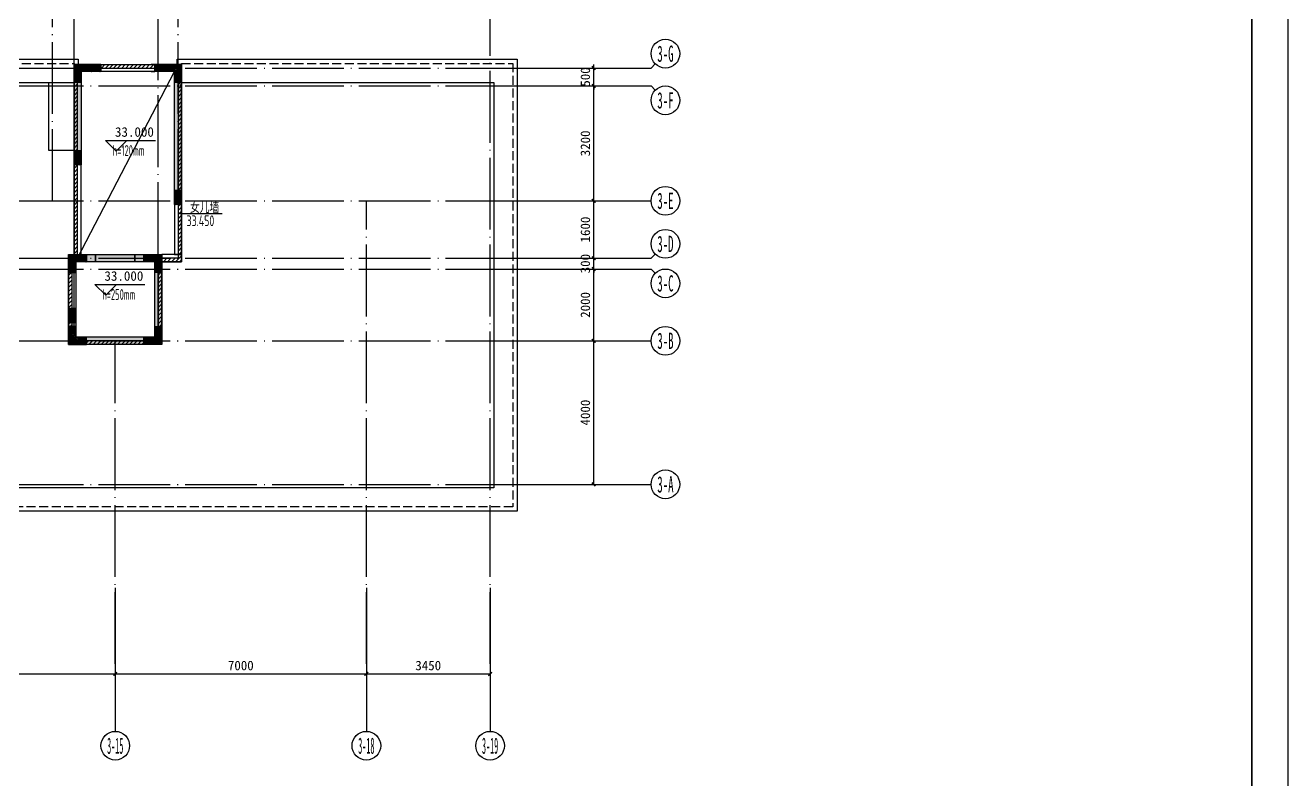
# Model space of a CAD drawing. Extents: x -3200779283 to -8106663, y 659664 to 1123462.
# Drawn here: x -8141859 to -8106663, y 1079271 to 1100292 of the extents above; entities that cross this region are included whole.
import ezdxf
from ezdxf.enums import TextEntityAlignment as Align

# ---------------------------------------------------------------- set-up
doc = ezdxf.new("R2010")
doc.units = 0
doc.header["$LTSCALE"] = 1000
doc.header["$MEASUREMENT"] = 0
for name, pattern in [('125-核心筒-出屋面$0$CONTINOUS', [0]), ('3#-轴线$0$DOTE', [2.42, 2, -0.2, 0.02, -0.2]), ('3#4#5#模板$0$DASH', [0.35, 0.25, -0.1]), ('DASH', [0.35, 0.25, -0.1])]:
    doc.linetypes.add(name, pattern=pattern)
doc.layers.get('Defpoints').update_dxf_attribs({"color": 30, "linetype": 'DASH'})
for name, color, linetype in [('125-核心筒-出屋面$0$S-SLAB', 6, 'Continuous'), ('125-核心筒-出屋面$0$S-WALL', 40, 'Continuous'), ('125-核心筒-出屋面$0$S-WALL-BEAM', 120, 'Continuous'), ('125-核心筒-出屋面$0$S-WALL-COLU', 252, '125-核心筒-出屋面$0$CONTINOUS'), ('125-核心筒-出屋面$0$S-WALL-COLU-HATC', 16, 'Continuous'), ('125-核心筒-出屋面$0$S-WALL-HATC', 253, 'Continuous'), ('3#-轴线$0$3#-轴号$0$A-ANNO-AXIS-CIRC', 3, 'Continuous'), ('3#-轴线$0$3#-轴号$0$A-ANNO-AXIS-TEXT', 7, 'Continuous'), ('3#-轴线$0$3#-轴号$0$A-ANNO-DIMS', 3, 'Continuous'), ('3#-轴线$0$A-ANNO-DOTE', 10, '3#-轴线$0$DOTE'), ('3#-轴线$0$AXIS_TEXT', 7, 'Continuous'), ('3#4#5#模板$0$BORDER', 7, 'Continuous'), ('3#4#5#模板$0$HATCH', 254, 'Continuous'), ('3#4#5#模板$0$S-ANNO-TEXT', 7, 'Continuous'), ('3#4#5#模板$0$S-SLAB-TEXT', 120, 'Continuous'), ('3#4#5#模板$0$S-WALL-BEAM', 120, 'Continuous')]:
    doc.layers.add(name, color=color, linetype=linetype)
doc.styles.add('3#-轴线$0$3#-轴号$0$_TCH_AXIS', font='')
doc.styles.add('3#-轴线$0$3#-轴号$0$_TCH_DIM_T3', font='')
doc.styles.add('3#-轴线$0$COMPLEX', font='COMPLEX')
doc.styles.add('3#4#5#模板$0$_TCH_DIM', font='')
doc.styles.add('3#4#5#模板$0$TSSD_Rein', font='tssdeng.shx', dxfattribs={"width": 0.7, "bigfont": 'hztxt.shx'})
doc.styles.get('3#-轴线$0$3#-轴号$0$_TCH_AXIS').set_extended_font_data('SimSun')
doc.styles.get('3#-轴线$0$3#-轴号$0$_TCH_DIM_T3').set_extended_font_data('SimSun')
doc.styles.get('3#4#5#模板$0$_TCH_DIM').set_extended_font_data('SimSun')
doc.dimstyles.new('3#-轴线$0$3#-轴号$0$_TCH_ARCH&&100', dxfattribs={"dimtxt": 264.345992, "dimasz": 100, "dimexe": 250, "dimexo": 300, "dimgap": 100, "dimtad": 1, "dimdec": 0, "dimzin": 0, "dimdsep": 46, "dimtxsty": '3#-轴线$0$3#-轴号$0$_TCH_DIM_T3', "dimblk": '3#-轴线$0$3#-轴号$0$_ArchTick', "dimcen": 0.09, "dimclrt": 7, "dimazin": 2, "dimtfac": 1, "dimtdec": 0, "dimtix": 1, "dimtmove": 2, "dimatfit": 3, "dimfxl": 100, "dimtolj": 1, "dimtzin": 0, "dimarcsym": 0})

# ---------------------------------------------------------------- blocks, each defined once
blk = doc.blocks.new('3#-轴线$0$_AXISO')
blk.add_circle((0, 0), 0.5)
at = {"layer": '3#-轴线$0$AXIS_TEXT', "style": '3#-轴线$0$COMPLEX', "width": 1.041667}
blk.add_attdef('A', text='', height=0.56, dxfattribs=at).set_placement((-0.25, -0.28), (0.25, -0.28), align=Align.FIT)
blk = doc.blocks.new('3#-轴线$0$3#-轴号$0$_ArchTick')
at = {"color": 0, "linetype": 'ByBlock', "const_width": 0.4}
blk.add_lwpolyline([(-0.5, -0.5), (0.5, 0.5)], dxfattribs=at)
blk = doc.blocks.new('*D380')
at = {"layer": '3#-轴线$0$3#-轴号$0$A-ANNO-DIMS', "color": 0, "lineweight": -2, "transparency": 16777216}
for p, q in [((24350, -15882), (24350, -16632)), ((31350, -15882), (31350, -16632)), ((24350, -16382), (31350, -16382))]:
    blk.add_line(p, q, dxfattribs=at)
at = {"layer": 'Defpoints', "color": 0, "transparency": 16777216}
for p in [(24350, -15582), (31350, -15582), (31350, -16382)]:
    blk.add_point(p, dxfattribs=at)
at = {"layer": '3#-轴线$0$3#-轴号$0$A-ANNO-DIMS', "color": 0, "lineweight": -2, "transparency": 16777216, "xscale": 100, "yscale": 100, "zscale": 100, "rotation": 180}
blk.add_blockref('3#-轴线$0$3#-轴号$0$_ArchTick', (24350, -16382), dxfattribs=at)
at = {"layer": '3#-轴线$0$3#-轴号$0$A-ANNO-DIMS', "color": 0, "lineweight": -2, "transparency": 16777216, "xscale": 100, "yscale": 100, "zscale": 100}
blk.add_blockref('3#-轴线$0$3#-轴号$0$_ArchTick', (31350, -16382), dxfattribs=at)
at = {"layer": '3#-轴线$0$3#-轴号$0$A-ANNO-DIMS', "color": 7, "transparency": 16777216, "insert": (27850, -16149), "char_height": 264.3, "attachment_point": 5, "style": '3#-轴线$0$3#-轴号$0$_TCH_DIM_T3'}
blk.add_mtext('\\A1;7000', dxfattribs=at)
blk = doc.blocks.new('*D381')
at = {"layer": '3#-轴线$0$3#-轴号$0$A-ANNO-DIMS', "color": 0, "lineweight": -2, "transparency": 16777216}
for p, q in [((31350, -15882), (31350, -16632)), ((38350, -15882), (38350, -16632)), ((31350, -16382), (38350, -16382))]:
    blk.add_line(p, q, dxfattribs=at)
at = {"layer": 'Defpoints', "color": 0, "transparency": 16777216}
for p in [(31350, -15582), (38350, -15582), (38350, -16382)]:
    blk.add_point(p, dxfattribs=at)
at = {"layer": '3#-轴线$0$3#-轴号$0$A-ANNO-DIMS', "color": 0, "lineweight": -2, "transparency": 16777216, "xscale": 100, "yscale": 100, "zscale": 100, "rotation": 180}
blk.add_blockref('3#-轴线$0$3#-轴号$0$_ArchTick', (31350, -16382), dxfattribs=at)
at = {"layer": '3#-轴线$0$3#-轴号$0$A-ANNO-DIMS', "color": 0, "lineweight": -2, "transparency": 16777216, "xscale": 100, "yscale": 100, "zscale": 100}
blk.add_blockref('3#-轴线$0$3#-轴号$0$_ArchTick', (38350, -16382), dxfattribs=at)
at = {"layer": '3#-轴线$0$3#-轴号$0$A-ANNO-DIMS', "color": 7, "transparency": 16777216, "insert": (34850, -16149), "char_height": 264.3, "attachment_point": 5, "style": '3#-轴线$0$3#-轴号$0$_TCH_DIM_T3'}
blk.add_mtext('\\A1;7000', dxfattribs=at)
blk = doc.blocks.new('*D382')
at = {"layer": '3#-轴线$0$3#-轴号$0$A-ANNO-DIMS', "color": 0, "lineweight": -2, "transparency": 16777216}
for p, q in [((38350, -15882), (38350, -16632)), ((41800, -15882), (41800, -16632)), ((38350, -16382), (41800, -16382))]:
    blk.add_line(p, q, dxfattribs=at)
at = {"layer": 'Defpoints', "color": 0, "transparency": 16777216}
for p in [(38350, -15582), (41800, -15582), (41800, -16382)]:
    blk.add_point(p, dxfattribs=at)
at = {"layer": '3#-轴线$0$3#-轴号$0$A-ANNO-DIMS', "color": 0, "lineweight": -2, "transparency": 16777216, "xscale": 100, "yscale": 100, "zscale": 100, "rotation": 180}
blk.add_blockref('3#-轴线$0$3#-轴号$0$_ArchTick', (38350, -16382), dxfattribs=at)
at = {"layer": '3#-轴线$0$3#-轴号$0$A-ANNO-DIMS', "color": 0, "lineweight": -2, "transparency": 16777216, "xscale": 100, "yscale": 100, "zscale": 100}
blk.add_blockref('3#-轴线$0$3#-轴号$0$_ArchTick', (41800, -16382), dxfattribs=at)
at = {"layer": '3#-轴线$0$3#-轴号$0$A-ANNO-DIMS', "color": 7, "transparency": 16777216, "insert": (40075, -16149), "char_height": 264.3, "attachment_point": 5, "style": '3#-轴线$0$3#-轴号$0$_TCH_DIM_T3'}
blk.add_mtext('\\A1;3450', dxfattribs=at)
blk = doc.blocks.new('*D389')
at = {"layer": '3#-轴线$0$3#-轴号$0$A-ANNO-DIMS', "color": 0, "lineweight": -2, "transparency": 16777216}
for p, q in [((44188, -7100), (44938, -7100)), ((44688, -11100), (44688, -7100)), ((44188, -11100), (44938, -11100))]:
    blk.add_line(p, q, dxfattribs=at)
at = {"layer": 'Defpoints', "color": 0, "transparency": 16777216}
for p in [(43888, -7100), (44688, -7100), (43888, -11100)]:
    blk.add_point(p, dxfattribs=at)
at = {"layer": '3#-轴线$0$3#-轴号$0$A-ANNO-DIMS', "color": 0, "lineweight": -2, "transparency": 16777216, "xscale": 100, "yscale": 100, "zscale": 100}
for p, rotation in [((44688, -7100), 90), ((44688, -11100), 270)]:
    blk.add_blockref('3#-轴线$0$3#-轴号$0$_ArchTick', p, dxfattribs=dict(at, rotation=rotation))
at = {"layer": '3#-轴线$0$3#-轴号$0$A-ANNO-DIMS', "color": 7, "transparency": 16777216, "insert": (44456, -9100), "char_height": 264.3, "attachment_point": 5, "rotation": 90, "style": '3#-轴线$0$3#-轴号$0$_TCH_DIM_T3'}
blk.add_mtext('\\A1;4000', dxfattribs=at)
blk = doc.blocks.new('*D390')
at = {"layer": '3#-轴线$0$3#-轴号$0$A-ANNO-DIMS', "color": 0, "lineweight": -2, "transparency": 16777216}
for p, q in [((44188, -5100), (44938, -5100)), ((44688, -7100), (44688, -5100)), ((44188, -7100), (44938, -7100))]:
    blk.add_line(p, q, dxfattribs=at)
at = {"layer": 'Defpoints', "color": 0, "transparency": 16777216}
for p in [(43888, -5100), (44688, -5100), (43888, -7100)]:
    blk.add_point(p, dxfattribs=at)
at = {"layer": '3#-轴线$0$3#-轴号$0$A-ANNO-DIMS', "color": 0, "lineweight": -2, "transparency": 16777216, "xscale": 100, "yscale": 100, "zscale": 100}
for p, rotation in [((44688, -5100), 90), ((44688, -7100), 270)]:
    blk.add_blockref('3#-轴线$0$3#-轴号$0$_ArchTick', p, dxfattribs=dict(at, rotation=rotation))
at = {"layer": '3#-轴线$0$3#-轴号$0$A-ANNO-DIMS', "color": 7, "transparency": 16777216, "insert": (44456, -6100), "char_height": 264.3, "attachment_point": 5, "rotation": 90, "style": '3#-轴线$0$3#-轴号$0$_TCH_DIM_T3'}
blk.add_mtext('\\A1;2000', dxfattribs=at)
blk = doc.blocks.new('*D391')
at = {"layer": '3#-轴线$0$3#-轴号$0$A-ANNO-DIMS', "color": 0, "lineweight": -2, "transparency": 16777216}
for p, q in [((44188, -4800), (44938, -4800)), ((44688, -4800), (44688, -4700)), ((44688, -5100), (44688, -4800)), ((44188, -5100), (44938, -5100)), ((44688, -5100), (44688, -5200))]:
    blk.add_line(p, q, dxfattribs=at)
at = {"layer": 'Defpoints', "color": 0, "transparency": 16777216}
for p in [(43888, -4800), (44688, -4800), (43888, -5100)]:
    blk.add_point(p, dxfattribs=at)
at = {"layer": '3#-轴线$0$3#-轴号$0$A-ANNO-DIMS', "color": 0, "lineweight": -2, "transparency": 16777216, "xscale": 100, "yscale": 100, "zscale": 100}
for p, rotation in [((44688, -4800), 270), ((44688, -5100), 90)]:
    blk.add_blockref('3#-轴线$0$3#-轴号$0$_ArchTick', p, dxfattribs=dict(at, rotation=rotation))
at = {"layer": '3#-轴线$0$3#-轴号$0$A-ANNO-DIMS', "color": 7, "transparency": 16777216, "insert": (44456, -4950), "char_height": 264.3, "attachment_point": 5, "rotation": 90, "style": '3#-轴线$0$3#-轴号$0$_TCH_DIM_T3'}
blk.add_mtext('\\A1;300', dxfattribs=at)
blk = doc.blocks.new('*D392')
at = {"layer": '3#-轴线$0$3#-轴号$0$A-ANNO-DIMS', "color": 0, "lineweight": -2, "transparency": 16777216}
for p, q in [((44188, -3200), (44938, -3200)), ((44688, -4800), (44688, -3200)), ((44188, -4800), (44938, -4800))]:
    blk.add_line(p, q, dxfattribs=at)
at = {"layer": 'Defpoints', "color": 0, "transparency": 16777216}
for p in [(43888, -3200), (44688, -3200), (43888, -4800)]:
    blk.add_point(p, dxfattribs=at)
at = {"layer": '3#-轴线$0$3#-轴号$0$A-ANNO-DIMS', "color": 0, "lineweight": -2, "transparency": 16777216, "xscale": 100, "yscale": 100, "zscale": 100}
for p, rotation in [((44688, -3200), 90), ((44688, -4800), 270)]:
    blk.add_blockref('3#-轴线$0$3#-轴号$0$_ArchTick', p, dxfattribs=dict(at, rotation=rotation))
at = {"layer": '3#-轴线$0$3#-轴号$0$A-ANNO-DIMS', "color": 7, "transparency": 16777216, "insert": (44456, -4000), "char_height": 264.3, "attachment_point": 5, "rotation": 90, "style": '3#-轴线$0$3#-轴号$0$_TCH_DIM_T3'}
blk.add_mtext('\\A1;1600', dxfattribs=at)
blk = doc.blocks.new('*D393')
at = {"layer": '3#-轴线$0$3#-轴号$0$A-ANNO-DIMS', "color": 0, "lineweight": -2, "transparency": 16777216}
for p, q in [((44188, 0), (44938, 0)), ((44688, -3200), (44688, 0)), ((44188, -3200), (44938, -3200))]:
    blk.add_line(p, q, dxfattribs=at)
at = {"layer": 'Defpoints', "color": 0, "transparency": 16777216}
for p in [(43888, 0), (44688, 0), (43888, -3200)]:
    blk.add_point(p, dxfattribs=at)
at = {"layer": '3#-轴线$0$3#-轴号$0$A-ANNO-DIMS', "color": 0, "lineweight": -2, "transparency": 16777216, "xscale": 100, "yscale": 100, "zscale": 100}
for p, rotation in [((44688, 0), 90), ((44688, -3200), 270)]:
    blk.add_blockref('3#-轴线$0$3#-轴号$0$_ArchTick', p, dxfattribs=dict(at, rotation=rotation))
at = {"layer": '3#-轴线$0$3#-轴号$0$A-ANNO-DIMS', "color": 7, "transparency": 16777216, "insert": (44456, -1600), "char_height": 264.3, "attachment_point": 5, "rotation": 90, "style": '3#-轴线$0$3#-轴号$0$_TCH_DIM_T3'}
blk.add_mtext('\\A1;3200', dxfattribs=at)
blk = doc.blocks.new('*D394')
at = {"layer": '3#-轴线$0$3#-轴号$0$A-ANNO-DIMS', "color": 0, "lineweight": -2, "transparency": 16777216}
for p, q in [((44188, 500), (44938, 500)), ((44688, 500), (44688, 600)), ((44688, 0), (44688, 500)), ((44188, 0), (44938, 0)), ((44688, 0), (44688, -100))]:
    blk.add_line(p, q, dxfattribs=at)
at = {"layer": 'Defpoints', "color": 0, "transparency": 16777216}
for p in [(43888, 500), (44688, 500), (43888, 0)]:
    blk.add_point(p, dxfattribs=at)
at = {"layer": '3#-轴线$0$3#-轴号$0$A-ANNO-DIMS', "color": 0, "lineweight": -2, "transparency": 16777216, "xscale": 100, "yscale": 100, "zscale": 100}
for p, rotation in [((44688, 500), 270), ((44688, 0), 90)]:
    blk.add_blockref('3#-轴线$0$3#-轴号$0$_ArchTick', p, dxfattribs=dict(at, rotation=rotation))
at = {"layer": '3#-轴线$0$3#-轴号$0$A-ANNO-DIMS', "color": 7, "transparency": 16777216, "insert": (44456, 250), "char_height": 264.3, "attachment_point": 5, "rotation": 90, "style": '3#-轴线$0$3#-轴号$0$_TCH_DIM_T3'}
blk.add_mtext('\\A1;500', dxfattribs=at)
blk = doc.blocks.new('125-核心筒-出屋面')
at = {"layer": '125-核心筒-出屋面$0$S-WALL-COLU-HATC'}
h = blk.add_hatch(dxfattribs=at)
h.set_pattern_fill('AR-CONC', color=256, scale=10, angle=-90)
h.set_pattern_definition([(320, (-243412.724, -10632.51), (-6.275213, -71.726018), [7.5, -82.5]), (265, (-243412.72, -10632.51), (75.219213, 13.875133), [6, -66]), (10.4514, (-243413.246, -10638.486), (68.943954, -57.850938), [6.37402, -70.114211]), (316.1842, (-243392.72, -10632.51), (-16.5519, -106.724105), [11.25, -123.75]), (6.6356, (-243394.1, -10641.4), (97.411787, -93.46627), [9.56103, -105.1713]), (261.1842, (-243392.72, -10632.51), (97.41186, -93.466195), [9, -99]), (291, (-243397.724, -10642.51), (-40.261889, -59.690705), [7.5, -82.5]), (236, (-243397.72, -10642.51), (72.515005, -24.331533), [6, -66]), (341.4514, (-243401.08, -10647.48), (32.25305, -84.022263), [6.37402, -70.114211]), (307.5, (-243412.724, -10632.509), (33.2893854, -1.2159855), [0, -65.2, 0, -67, 0, -66.25]), (277.5, (-243412.724, -10632.51), (39.441171, -26.306954), [0, -38.2, 0, -63.7, 0, -25.25]), (237.5, (-243412.724, -10610.209), (-2.2554872, -53.3822436), [0, -25, 0, -78, 0, -103.5]), (227.5, (-243412.724, -10600.21), (10.010498, -58.318617), [0, -32.5, 0, -51.8, 0, -73.5])])
h.paths.add_polyline_path([(-1650, 7500), (-1100, 7500), (-1100, 7700), (-1850, 7700), (-1850, 7200), (-1650, 7200)])
h = blk.add_hatch(dxfattribs=at)
h.set_pattern_fill('ANSI31', color=256, scale=250, angle=-90, style=0)
h.set_pattern_definition([(315, (-243412.724, -10632.51), (22.097087, 22.097087), [])])
h.paths.add_polyline_path([(-1650, 7500), (-1100, 7500), (-1100, 7700), (-1850, 7700), (-1850, 7200), (-1650, 7200)])
h = blk.add_hatch(dxfattribs=at)
h.set_pattern_fill('AR-CONC', color=256, scale=10, angle=-180)
h.set_pattern_definition([(230, (-17182.51, 249262.724), (-71.726018, 6.275213), [7.5, -82.5]), (175, (-17182.51, 249262.72), (13.875133, -75.219213), [6, -66]), (280.4514, (-17188.486, 249263.246), (-57.850938, -68.943954), [6.37402, -70.114211]), (226.1842, (-17182.51, 249242.72), (-106.724105, 16.5519), [11.25, -123.75]), (276.6356, (-17191.4, 249244.1), (-93.46627, -97.411787), [9.56103, -105.1713]), (171.1842, (-17182.51, 249242.72), (-93.466195, -97.41186), [9, -99]), (201, (-17192.51, 249247.724), (-59.690705, 40.261889), [7.5, -82.5]), (146, (-17192.51, 249247.72), (-24.331533, -72.515005), [6, -66]), (251.4514, (-17197.48, 249251.08), (-84.022263, -32.25305), [6.37402, -70.114211]), (217.5, (-17182.509, 249262.724), (-1.2159855, -33.2893854), [0, -65.2, 0, -67, 0, -66.25]), (187.5, (-17182.51, 249262.724), (-26.306954, -39.441171), [0, -38.2, 0, -63.7, 0, -25.25]), (147.5, (-17160.209, 249262.724), (-53.3822436, 2.2554872), [0, -25, 0, -78, 0, -103.5]), (137.5, (-17150.21, 249262.724), (-58.318617, -10.010498), [0, -32.5, 0, -51.8, 0, -73.5])])
h.paths.add_polyline_path([(950, 7500), (950, 7200), (1150, 7200), (1150, 7700), (400, 7700), (400, 7500)])
h = blk.add_hatch(dxfattribs=at)
h.set_pattern_fill('ANSI31', color=256, scale=250, angle=-180, style=0)
h.set_pattern_definition([(225, (-17182.51, 249262.724), (22.097087, -22.097087), [])])
h.paths.add_polyline_path([(950, 7500), (950, 7200), (1150, 7200), (1150, 7700), (400, 7700), (400, 7500)])
h = blk.add_hatch(dxfattribs=at)
h.set_pattern_fill('AR-CONC', color=256, scale=10, angle=-90)
h.set_pattern_definition([(320, (-240612.724, -13032.51), (-6.275213, -71.726018), [7.5, -82.5]), (265, (-240612.72, -13032.51), (75.219213, 13.875133), [6, -66]), (10.4514, (-240613.246, -13038.486), (68.943954, -57.850938), [6.37402, -70.114211]), (316.1842, (-240592.72, -13032.51), (-16.5519, -106.724105), [11.25, -123.75]), (6.6356, (-240594.1, -13041.4), (97.411787, -93.46627), [9.56103, -105.1713]), (261.1842, (-240592.72, -13032.51), (97.41186, -93.466195), [9, -99]), (291, (-240597.724, -13042.51), (-40.261889, -59.690705), [7.5, -82.5]), (236, (-240597.72, -13042.51), (72.515005, -24.331533), [6, -66]), (341.4514, (-240601.08, -13047.48), (32.25305, -84.022263), [6.37402, -70.114211]), (307.5, (-240612.724, -13032.51), (33.2893854, -1.2159855), [0, -65.2, 0, -67, 0, -66.25]), (277.5, (-240612.724, -13032.51), (39.441171, -26.306954), [0, -38.2, 0, -63.7, 0, -25.25]), (237.5, (-240612.724, -13010.21), (-2.2554872, -53.3822436), [0, -25, 0, -78, 0, -103.5]), (227.5, (-240612.724, -13000.21), (10.010498, -58.318617), [0, -32.5, 0, -51.8, 0, -73.5])])
h.paths.add_polyline_path([(1150, 5100), (1150, 5100), (1150, 5300), (950, 5300), (950, 4900), (1150, 4900)])
h = blk.add_hatch(dxfattribs=at)
h.set_pattern_fill('ANSI31', color=256, scale=250, angle=-90, style=0)
h.set_pattern_definition([(315, (-240612.724, -13032.51), (22.097087, 22.097087), [])])
h.paths.add_polyline_path([(1150, 5100), (1150, 5100), (1150, 5300), (950, 5300), (950, 4900), (1150, 4900)])
h = blk.add_hatch(dxfattribs=at)
h.set_pattern_fill('AR-CONC', color=256, scale=10, angle=-90)
h.set_pattern_definition([(320, (-243412.724, -14132.51), (-6.275213, -71.726018), [7.5, -82.5]), (265, (-243412.72, -14132.51), (75.219213, 13.875133), [6, -66]), (10.4514, (-243413.246, -14138.486), (68.943954, -57.850938), [6.37402, -70.114211]), (316.1842, (-243392.72, -14132.51), (-16.5519, -106.724105), [11.25, -123.75]), (6.6356, (-243394.1, -14141.4), (97.411787, -93.46627), [9.56103, -105.1713]), (261.1842, (-243392.72, -14132.51), (97.41186, -93.466195), [9, -99]), (291, (-243397.724, -14142.51), (-40.261889, -59.690705), [7.5, -82.5]), (236, (-243397.72, -14142.51), (72.515005, -24.331533), [6, -66]), (341.4514, (-243401.08, -14147.48), (32.25305, -84.022263), [6.37402, -70.114211]), (307.5, (-243412.724, -14132.51), (33.2893854, -1.2159855), [0, -65.2, 0, -67, 0, -66.25]), (277.5, (-243412.724, -14132.51), (39.441171, -26.306954), [0, -38.2, 0, -63.7, 0, -25.25]), (237.5, (-243412.724, -14110.21), (-2.2554872, -53.3822436), [0, -25, 0, -78, 0, -103.5]), (227.5, (-243412.724, -14100.21), (10.010498, -58.318617), [0, -32.5, 0, -51.8, 0, -73.5])])
h.paths.add_polyline_path([(-1650, 4000), (-1650, 4000), (-1650, 4200), (-1850, 4200), (-1850, 3800), (-1650, 3800)])
h = blk.add_hatch(dxfattribs=at)
h.set_pattern_fill('ANSI31', color=256, scale=250, angle=-90, style=0)
h.set_pattern_definition([(315, (-243412.724, -14132.51), (22.097087, 22.097087), [])])
h.paths.add_polyline_path([(-1650, 4000), (-1650, 4000), (-1650, 4200), (-1850, 4200), (-1850, 3800), (-1650, 3800)])
h = blk.add_hatch(dxfattribs=at)
h.set_pattern_fill('AR-CONC', color=256, scale=10, angle=-90)
h.set_pattern_definition([(320, (-242862.724, -15932.51), (-6.275213, -71.726018), [7.5, -82.5]), (265, (-242862.72, -15932.51), (75.219213, 13.875133), [6, -66]), (10.4514, (-242863.246, -15938.486), (68.943954, -57.850938), [6.37402, -70.114211]), (316.1842, (-242842.72, -15932.51), (-16.5519, -106.724105), [11.25, -123.75]), (6.6356, (-242844.1, -15941.4), (97.411787, -93.46627), [9.56103, -105.1713]), (261.1842, (-242842.72, -15932.51), (97.41186, -93.466195), [9, -99]), (291, (-242847.724, -15942.51), (-40.261889, -59.690705), [7.5, -82.5]), (236, (-242847.72, -15942.51), (72.515005, -24.331533), [6, -66]), (341.4514, (-242851.08, -15947.48), (32.25305, -84.022263), [6.37402, -70.114211]), (307.5, (-242862.724, -15932.509), (33.2893854, -1.2159855), [0, -65.2, 0, -67, 0, -66.25]), (277.5, (-242862.724, -15932.51), (39.441171, -26.306954), [0, -38.2, 0, -63.7, 0, -25.25]), (237.5, (-242862.724, -15910.209), (-2.2554872, -53.3822436), [0, -25, 0, -78, 0, -103.5]), (227.5, (-242862.724, -15900.21), (10.010498, -58.318617), [0, -32.5, 0, -51.8, 0, -73.5])])
h.paths.add_polyline_path([(-1100, 2200), (-800, 2200), (-800, 2400), (-1300, 2400), (-1300, 1900), (-1100, 1900)])
h = blk.add_hatch(dxfattribs=at)
h.set_pattern_fill('ANSI31', color=256, scale=250, angle=-90, style=0)
h.set_pattern_definition([(315, (-242862.724, -15932.51), (22.097087, 22.097087), [])])
h.paths.add_polyline_path([(-1100, 2200), (-800, 2200), (-800, 2400), (-1300, 2400), (-1300, 1900), (-1100, 1900)])
h = blk.add_hatch(dxfattribs=at)
h.set_pattern_fill('AR-CONC', color=256, scale=10, angle=-180)
h.set_pattern_definition([(230, (-17032.51, 243962.724), (-71.726018, 6.275213), [7.5, -82.5]), (175, (-17032.51, 243962.72), (13.875133, -75.219213), [6, -66]), (280.4514, (-17038.486, 243963.246), (-57.850938, -68.943954), [6.37402, -70.114211]), (226.1842, (-17032.51, 243942.72), (-106.724105, 16.5519), [11.25, -123.75]), (276.6356, (-17041.4, 243944.1), (-93.46627, -97.411787), [9.56103, -105.1713]), (171.1842, (-17032.51, 243942.72), (-93.466195, -97.41186), [9, -99]), (201, (-17042.51, 243947.724), (-59.690705, 40.261889), [7.5, -82.5]), (146, (-17042.51, 243947.72), (-24.331533, -72.515005), [6, -66]), (251.4514, (-17047.48, 243951.08), (-84.022263, -32.25305), [6.37402, -70.114211]), (217.5, (-17032.509, 243962.724), (-1.2159855, -33.2893854), [0, -65.2, 0, -67, 0, -66.25]), (187.5, (-17032.51, 243962.724), (-26.306954, -39.441171), [0, -38.2, 0, -63.7, 0, -25.25]), (147.5, (-17010.209, 243962.724), (-53.3822436, 2.2554872), [0, -25, 0, -78, 0, -103.5]), (137.5, (-17000.21, 243962.724), (-58.318617, -10.010498), [0, -32.5, 0, -51.8, 0, -73.5])])
h.paths.add_polyline_path([(1100, 2200), (1100, 1900), (1300, 1900), (1300, 2400), (800, 2400), (800, 2200)])
h = blk.add_hatch(dxfattribs=at)
h.set_pattern_fill('ANSI31', color=256, scale=250, angle=-180, style=0)
h.set_pattern_definition([(225, (-17032.51, 243962.724), (22.097087, -22.097087), [])])
h.paths.add_polyline_path([(1100, 2200), (1100, 1900), (1300, 1900), (1300, 2400), (800, 2400), (800, 2200)])
h = blk.add_hatch(dxfattribs=at)
h.set_pattern_fill('AR-CONC', color=256, scale=10, angle=-90)
h.set_pattern_definition([(320, (-240462.723, -17432.525), (-6.275213, -71.726018), [7.5, -82.5]), (265, (-240462.72, -17432.525), (75.219213, 13.875133), [6, -66]), (10.4514, (-240463.246, -17438.5), (68.943954, -57.850938), [6.37402, -70.114211]), (316.1842, (-240442.72, -17432.525), (-16.5519, -106.724105), [11.25, -123.75]), (6.6356, (-240444.1, -17441.42), (97.411787, -93.46627), [9.56103, -105.1713]), (261.1842, (-240442.72, -17432.52), (97.41186, -93.466195), [9, -99]), (291, (-240447.723, -17442.525), (-40.261889, -59.690705), [7.5, -82.5]), (236, (-240447.72, -17442.525), (72.515005, -24.331533), [6, -66]), (341.4514, (-240451.08, -17447.5), (32.25305, -84.022263), [6.37402, -70.114211]), (307.5, (-240462.723, -17432.525), (33.2893854, -1.2159855), [0, -65.2, 0, -67, 0, -66.25]), (277.5, (-240462.723, -17432.525), (39.441171, -26.306954), [0, -38.2, 0, -63.7, 0, -25.25]), (237.5, (-240462.723, -17410.225), (-2.2554872, -53.3822436), [0, -25, 0, -78, 0, -103.5]), (227.5, (-240462.723, -17400.225), (10.010498, -58.318617), [0, -32.5, 0, -51.8, 0, -73.5])])
h.paths.add_polyline_path([(1300, 700), (1300, 700), (1300, 900), (1100, 900), (1100, 500), (1300, 500)])
h = blk.add_hatch(dxfattribs=at)
h.set_pattern_fill('ANSI31', color=256, scale=250, angle=-90, style=0)
h.set_pattern_definition([(315, (-240462.723, -17432.525), (22.097087, 22.097087), [])])
h.paths.add_polyline_path([(1300, 700), (1300, 700), (1300, 900), (1100, 900), (1100, 500), (1300, 500)])
h = blk.add_hatch(dxfattribs=at)
h.set_pattern_fill('AR-CONC', color=256, scale=10)
h.set_pattern_definition([(50, (17032.51, -241662.724), (71.726018, -6.275213), [7.5, -82.5]), (355, (17032.51, -241662.72), (-13.875133, 75.219213), [6, -66]), (100.4514, (17038.486, -241663.246), (57.850938, 68.943954), [6.37402, -70.114211]), (46.1842, (17032.51, -241642.72), (106.724105, -16.5519), [11.25, -123.75]), (96.6356, (17041.4, -241644.1), (93.46627, 97.411787), [9.56103, -105.1713]), (351.1842, (17032.51, -241642.72), (93.466195, 97.41186), [9, -99]), (21, (17042.51, -241647.724), (59.690705, -40.261889), [7.5, -82.5]), (326, (17042.51, -241647.72), (24.331533, 72.515005), [6, -66]), (71.4514, (17047.48, -241651.08), (84.022263, 32.25305), [6.37402, -70.114211]), (37.5, (17032.509, -241662.724), (1.2159855, 33.2893854), [0, -65.2, 0, -67, 0, -66.25]), (7.5, (17032.51, -241662.724), (26.306954, 39.441171), [0, -38.2, 0, -63.7, 0, -25.25]), (327.5, (17010.209, -241662.724), (53.3822436, -2.2554872), [0, -25, 0, -78, 0, -103.5]), (317.5, (17000.21, -241662.724), (58.318617, 10.010498), [0, -32.5, 0, -51.8, 0, -73.5])])
h.paths.add_polyline_path([(-1100, 100), (-1100, 400), (-1300, 400), (-1300, -100), (-800, -100), (-800, 100)])
h = blk.add_hatch(dxfattribs=at)
h.set_pattern_fill('ANSI31', color=256, scale=250, style=0)
h.set_pattern_definition([(45, (17032.51, -241662.724), (-22.097087, 22.097087), [])])
h.paths.add_polyline_path([(-1100, 100), (-1100, 400), (-1300, 400), (-1300, -100), (-800, -100), (-800, 100)])
h = blk.add_hatch(dxfattribs=at)
h.set_pattern_fill('AR-CONC', color=256, scale=10)
h.set_pattern_definition([(50, (16956.535, -241662.724), (71.726018, -6.275213), [7.5, -82.5]), (355, (16956.535, -241662.72), (-13.875133, 75.219213), [6, -66]), (100.4514, (16962.51, -241663.246), (57.850938, 68.943954), [6.37402, -70.114211]), (46.1842, (16956.535, -241642.72), (106.724105, -16.5519), [11.25, -123.75]), (96.6356, (16965.43, -241644.1), (93.46627, 97.411787), [9.56103, -105.1713]), (351.1842, (16956.53, -241642.72), (93.466195, 97.41186), [9, -99]), (21, (16966.535, -241647.724), (59.690705, -40.261889), [7.5, -82.5]), (326, (16966.535, -241647.72), (24.331533, 72.515005), [6, -66]), (71.4514, (16971.51, -241651.08), (84.022263, 32.25305), [6.37402, -70.114211]), (37.5, (16956.535, -241662.724), (1.2159855, 33.2893854), [0, -65.2, 0, -67, 0, -66.25]), (7.5, (16956.535, -241662.724), (26.306954, 39.441171), [0, -38.2, 0, -63.7, 0, -25.25]), (327.5, (16934.235, -241662.724), (53.3822436, -2.2554872), [0, -25, 0, -78, 0, -103.5]), (317.5, (16924.235, -241662.724), (58.318617, 10.010498), [0, -32.5, 0, -51.8, 0, -73.5])])
h.paths.add_polyline_path([(1100, 100), (1100, 400), (1300, 400), (1300, -100), (800, -100), (800, 100)])
h = blk.add_hatch(dxfattribs=at)
h.set_pattern_fill('ANSI31', color=256, scale=250, style=0)
h.set_pattern_definition([(45, (16956.535, -241662.724), (-22.097087, 22.097087), [])])
h.paths.add_polyline_path([(1100, 100), (1100, 400), (1300, 400), (1300, -100), (800, -100), (800, 100)])
at = {"layer": '125-核心筒-出屋面$0$S-WALL-HATC'}
for points in [[(-1850, 7700), (-1650, 7500), (-1100, 7500), (-1100, 7700)], [(-1783, 7100), (-1650, 7100), (-1650, 7500), (-1850, 7700), (-1850, 7200)], [(400, 7700), (400, 7500), (950, 7500), (1150, 7700)], [(950, 7512), (950, 4900), (1150, 4900), (1150, 7000), (1150, 7700)], [(-1850, 7200), (-1850, 7000), (-1783, 7100)], [(-1850, 6634), (-1650, 6634), (-1650, 7100), (-1783, 7100), (-1850, 7000)], [(-1850, 3800), (-1650, 3800), (-1650, 6634), (-1850, 6634)], [(-1300, -100), (-1100, 100), (-1100, 2200), (-1300, 2400)], [(1300, 900), (1100, 900), (1100, 100), (0, 100), (-1100, 100), (-1100, 2200), (-550, 2200), (-550, 2400), (-1300, 2400), (-1300, -100), (-100, -100), (1300, -100)], [(550, 2400), (-550, 2400), (-550, 2200), (550, 2200)], [(1100, 2200), (1100, 1900), (1300, 1900), (1300, 2400), (550, 2400), (550, 2200)]]:
    blk.add_hatch(color=256, dxfattribs=at).paths.add_polyline_path(points)
at = {"layer": '125-核心筒-出屋面$0$S-SLAB'}
blk.add_lwpolyline([(1850, 7200), (1150, 7200), (1150, 5300), (1850, 5300)], close=True, dxfattribs=at)
at = {"layer": '125-核心筒-出屋面$0$S-WALL'}
for p, q in [((-1850, 7700), (-999, 7700)), ((-1850, 6634), (-1850, 7700)), ((-1650, 7500), (-999, 7500)), ((-1650, 7100), (-1650, 7500)), ((-1100, 7500), (-1100, 7700)), ((-999, 7700), (-1100, 7700)), ((-999, 7500), (-1100, 7500)), ((400, 7700), (1150, 7700)), ((400, 7500), (400, 7700)), ((400, 7500), (950, 7500)), ((950, 7500), (950, 7100)), ((1150, 7700), (1150, 4900)), ((-1650, 6634), (-1650, 7100)), ((950, 7100), (950, 4900)), ((-1850, 3800), (-1850, 6634)), ((-1650, 3800), (-1650, 6634)), ((1150, 5500), (1150, 5600)), ((1150, 5350), (1150, 5500)), ((950, 4900), (1150, 4900)), ((-1850, 3800), (-1650, 3800)), ((-1300, -100), (-1300, 2400)), ((-550, 2400), (-1300, 2400)), ((-1100, 100), (-1100, 2200)), ((-1100, 2200), (-550, 2200)), ((-550, 2200), (-550, 2400)), ((1300, 2400), (550, 2400)), ((550, 2400), (550, 2200)), ((550, 2200), (1100, 2200)), ((1100, 2200), (1100, 100)), ((1300, 2400), (1300, -100)), ((-1100, 100), (0, 100)), ((0, 100), (1100, 100)), ((-1300, -100), (-100, -100)), ((-100, -100), (1300, -100))]:
    blk.add_line(p, q, dxfattribs=at)
blk.add_lwpolyline([(-550, 2200), (550, 2200), (550, 2400), (-550, 2400)], close=True, dxfattribs=at)
at = {"layer": '125-核心筒-出屋面$0$S-WALL-BEAM'}
for points in [[(400, 7500), (400, 7700), (-1100, 7700), (-1100, 7500)], [(950, 4900), (1150, 4900), (1150, 2400), (950, 2400)], [(-1850, 3800), (-1650, 3800), (-1650, 2400), (-1850, 2400)], [(-1850, 2200), (-1850, 2400), (-1300, 2400), (-1300, 2200)], [(1100, 1900), (1100, 900), (1300, 900), (1300, 1900)]]:
    blk.add_lwpolyline(points, close=True, dxfattribs=at)
at = {"layer": '125-核心筒-出屋面$0$S-WALL-COLU', "linetype": 'ByBlock'}
for points in [[(-1650, 7500), (-1100, 7500), (-1100, 7700), (-1850, 7700), (-1850, 7200), (-1650, 7200), (-1650, 7500)], [(950, 7500), (950, 7200), (1150, 7200), (1150, 7700), (400, 7700), (400, 7500), (950, 7500)], [(1150, 5100), (1150, 5100), (1150, 5300), (950, 5300), (950, 4900), (1150, 4900), (1150, 5100)], [(-1650, 4000), (-1650, 4000), (-1650, 4200), (-1850, 4200), (-1850, 3800), (-1650, 3800), (-1650, 4000)], [(-1100, 2200), (-800, 2200), (-800, 2400), (-1300, 2400), (-1300, 1900), (-1100, 1900), (-1100, 2200)], [(1100, 2200), (1100, 1900), (1300, 1900), (1300, 2400), (800, 2400), (800, 2200), (1100, 2200)], [(1300, 700), (1300, 700), (1300, 900), (1100, 900), (1100, 500), (1300, 500), (1300, 700)], [(-1100, 100), (-1100, 400), (-1300, 400), (-1300, -100), (-800, -100), (-800, 100), (-1100, 100)], [(1100, 100), (1100, 400), (1300, 400), (1300, -100), (800, -100), (800, 100), (1100, 100)]]:
    blk.add_lwpolyline(points, dxfattribs=at)
blk = doc.blocks.new('3#4#5#模板$0$A$C5d782b61')
at = {"layer": '3#4#5#模板$0$HATCH'}
h = blk.add_hatch(dxfattribs=at)
h.set_pattern_fill('METAL', color=256, scale=20, style=0)
h.set_pattern_definition([(45, (-100911.57, -411975), (-56.568542, 56.568542), [])])
h.paths.add_polyline_path([(0, -5300), (-150, -5300), (-150, -7800), (2450, -7800), (2450, -5500), (3000, -5500), (3000, 0), (0, 0)])
h.paths.add_polyline_path([(100, -100), (2900, -100), (2900, -5400), (2350, -5400), (2350, -7700), (-50, -7700), (-50, -5400), (100, -5400)], flags=16)
at = {"layer": '3#4#5#模板$0$S-SLAB-TEXT'}
blk.add_lwpolyline([(-150, -7800), (-150, -5300), (0, -5300), (0, 0), (3000, 0), (3000, -5500), (2450, -5500), (2450, -7800)], close=True, dxfattribs=at)
blk.add_lwpolyline([(-50, -7700), (-50, -5400), (100, -5400), (100, -100), (2900, -100), (2900, -5400), (2350, -5400), (2350, -7700), (-50, -7700)], dxfattribs=at)
blk = doc.blocks.new('3#4#5#模板$0$A$Cd802f902')
for points in [[(21330, 7800), (21330, 7950), (30800, 7950), (30800, -4650), (-12500, -4650), (-12500, 7950), (-3030, 7950)], [(-270, 7950), (18570, 7950), (18570, 7800)], [(21450, 7300), (30150, 7300), (30150, -4000), (-11850, -4000), (-11850, 7300), (-3150, 7300)], [(-150, 7300), (18450, 7300)]]:
    blk.add_lwpolyline(points)
at = {"linetype": '3#4#5#模板$0$DASH'}
for points in [[(21450, 7800), (21450, 7830), (30680, 7830), (30680, -4530), (-12380, -4530), (-12380, 7830), (-3150, 7830), (-3150, 7800)], [(-150, 7800), (-150, 7830), (18450, 7830), (18450, 7800)]]:
    blk.add_lwpolyline(points, dxfattribs=at)
blk.add_lwpolyline([(21450, 7800), (21450, 2300), (20900, 2300), (20900, 0), (18300, 0), (18300, 2500), (18450, 2500), (18450, 7800)], close=True)
blk = doc.blocks.new('3#-轴线$0$3#-轴号')
at = {"layer": '3#-轴线$0$3#-轴号$0$A-ANNO-AXIS-CIRC'}
for p, q in [((42288, 500), (46288, 500)), ((46405.1, 617.2), (46288, 500)), ((42288, 0), (46288, 0)), ((46405.1, -117.2), (46288, 0)), ((42288, -3200), (46288, -3200)), ((42288, -4800), (46288, -4800)), ((46405.1, -4682.8), (46288, -4800)), ((42288, -5100), (46288, -5100)), ((46405.1, -5217.2), (46288, -5100)), ((42288, -7100), (46288, -7100)), ((42288, -11100), (46288, -11100)), ((31350, -13981.5), (31350, -17981.5)), ((38350, -13981.5), (38350, -17981.5)), ((41800, -13981.5), (41800, -17981.5))]:
    blk.add_line(p, q, dxfattribs=at)
ref = blk.add_blockref('3#-轴线$0$_AXISO', (46688, 900), dxfattribs=dict(at, xscale=800, yscale=800, zscale=800))
ref.add_attrib('A', '3-G', dxfattribs={"layer": '3#-轴线$0$3#-轴号$0$A-ANNO-AXIS-TEXT', "height": 452.55, "style": '3#-轴线$0$3#-轴号$0$_TCH_AXIS', "width": 0.466146}).set_placement((46461.7, 673.7), (46914.3, 673.7), align=Align.FIT)
ref = blk.add_blockref('3#-轴线$0$_AXISO', (46688, -400), dxfattribs=dict(at, xscale=800, yscale=800, zscale=800))
ref.add_attrib('A', '3-F', dxfattribs={"layer": '3#-轴线$0$3#-轴号$0$A-ANNO-AXIS-TEXT', "height": 452.55, "style": '3#-轴线$0$3#-轴号$0$_TCH_AXIS', "width": 0.466146}).set_placement((46461.7, -626.3), (46914.3, -626.3), align=Align.FIT)
ref = blk.add_blockref('3#-轴线$0$_AXISO', (46688, -3200), dxfattribs=dict(at, xscale=800, yscale=800, zscale=800))
ref.add_attrib('A', '3-E', dxfattribs={"layer": '3#-轴线$0$3#-轴号$0$A-ANNO-AXIS-TEXT', "height": 452.55, "style": '3#-轴线$0$3#-轴号$0$_TCH_AXIS', "width": 0.466146}).set_placement((46461.7, -3426.3), (46914.3, -3426.3), align=Align.FIT)
ref = blk.add_blockref('3#-轴线$0$_AXISO', (46688, -4400), dxfattribs=dict(at, xscale=800, yscale=800, zscale=800))
ref.add_attrib('A', '3-D', dxfattribs={"layer": '3#-轴线$0$3#-轴号$0$A-ANNO-AXIS-TEXT', "height": 452.55, "style": '3#-轴线$0$3#-轴号$0$_TCH_AXIS', "width": 0.466146}).set_placement((46461.7, -4626.3), (46914.3, -4626.3), align=Align.FIT)
ref = blk.add_blockref('3#-轴线$0$_AXISO', (46688, -5500), dxfattribs=dict(at, xscale=800, yscale=800, zscale=800))
ref.add_attrib('A', '3-C', dxfattribs={"layer": '3#-轴线$0$3#-轴号$0$A-ANNO-AXIS-TEXT', "height": 452.55, "style": '3#-轴线$0$3#-轴号$0$_TCH_AXIS', "width": 0.466146}).set_placement((46461.7, -5726.3), (46914.3, -5726.3), align=Align.FIT)
ref = blk.add_blockref('3#-轴线$0$_AXISO', (46688, -7100), dxfattribs=dict(at, xscale=800, yscale=800, zscale=800))
ref.add_attrib('A', '3-B', dxfattribs={"layer": '3#-轴线$0$3#-轴号$0$A-ANNO-AXIS-TEXT', "height": 452.55, "style": '3#-轴线$0$3#-轴号$0$_TCH_AXIS', "width": 0.466146}).set_placement((46461.7, -7326.3), (46914.3, -7326.3), align=Align.FIT)
ref = blk.add_blockref('3#-轴线$0$_AXISO', (46688, -11100), dxfattribs=dict(at, xscale=800, yscale=800, zscale=800))
ref.add_attrib('A', '3-A', dxfattribs={"layer": '3#-轴线$0$3#-轴号$0$A-ANNO-AXIS-TEXT', "height": 452.55, "style": '3#-轴线$0$3#-轴号$0$_TCH_AXIS', "width": 0.466146}).set_placement((46461.7, -11326.3), (46914.3, -11326.3), align=Align.FIT)
ref = blk.add_blockref('3#-轴线$0$_AXISO', (31350, -18381.5), dxfattribs=dict(at, xscale=800, yscale=800, zscale=800))
ref.add_attrib('A', '3-15', dxfattribs={"layer": '3#-轴线$0$3#-轴号$0$A-ANNO-AXIS-TEXT', "height": 452.55, "style": '3#-轴线$0$3#-轴号$0$_TCH_AXIS', "width": 0.349609}).set_placement((31123.7, -18607.8), (31576.3, -18607.8), align=Align.FIT)
ref = blk.add_blockref('3#-轴线$0$_AXISO', (38350, -18381.5), dxfattribs=dict(at, xscale=800, yscale=800, zscale=800))
ref.add_attrib('A', '3-18', dxfattribs={"layer": '3#-轴线$0$3#-轴号$0$A-ANNO-AXIS-TEXT', "height": 452.55, "style": '3#-轴线$0$3#-轴号$0$_TCH_AXIS', "width": 0.349609}).set_placement((38123.7, -18607.8), (38576.3, -18607.8), align=Align.FIT)
ref = blk.add_blockref('3#-轴线$0$_AXISO', (41800, -18381.5), dxfattribs=dict(at, xscale=800, yscale=800, zscale=800))
ref.add_attrib('A', '3-19', dxfattribs={"layer": '3#-轴线$0$3#-轴号$0$A-ANNO-AXIS-TEXT', "height": 452.55, "style": '3#-轴线$0$3#-轴号$0$_TCH_AXIS', "width": 0.349609}).set_placement((41573.7, -18607.8), (42026.3, -18607.8), align=Align.FIT)
at = {"layer": '3#-轴线$0$3#-轴号$0$A-ANNO-DIMS'}
for p1, p2, picture, middle in [((43888, 0), (43888, 500), '*D394', (44455.8, 250)), ((43888, -3200), (43888, 0), '*D393', (44455.8, -1600)), ((43888, -4800), (43888, -3200), '*D392', (44455.8, -4000)), ((43888, -5100), (43888, -4800), '*D391', (44455.8, -4950)), ((43888, -7100), (43888, -5100), '*D390', (44455.8, -6100)), ((43888, -11100), (43888, -7100), '*D389', (44455.8, -9100)), ((24350, -15581.5), (31350, -15581.5), '*D380', (27850, -16149.3)), ((31350, -15581.5), (38350, -15581.5), '*D381', (34850, -16149.3)), ((38350, -15581.5), (41800, -15581.5), '*D382', (40075, -16149.3))]:
    dim = blk.add_aligned_dim(p1=p1, p2=p2, distance=-800, dimstyle='3#-轴线$0$3#-轴号$0$_TCH_ARCH&&100', dxfattribs=at)
    dim.commit()
    dim.dimension.update_dxf_attribs({"geometry": picture, "text_midpoint": middle})
blk = doc.blocks.new('3#-轴线')
at = {"layer": '3#-轴线$0$A-ANNO-DOTE'}
for points in [[(29600, -3200), (29600, 5500)], [(30200, -7100), (30200, 5500)], [(32550, -7100), (32550, 5500)], [(33100, -3200), (33100, 5500)], [(41800, -16100), (41800, 5500)], [(-3000, 500), (44800, 500)], [(-3000, 0), (44800, 0)], [(-3000, -3200), (44800, -3200)], [(38350, -16100), (38350, -3200)], [(-3000, -4800), (44800, -4800)], [(-3000, -5100), (44800, -5100)], [(-3000, -7100), (44800, -7100)], [(31350, -16100), (31350, -7100)], [(-3000, -11100), (44800, -11100)]]:
    blk.add_lwpolyline(points, dxfattribs=at)
blk.add_blockref('3#-轴线$0$3#-轴号', (0, 0))

msp = doc.modelspace()

# ---------------------------------------------------------------- linework, layer by layer
at = {"layer": '3#4#5#模板$0$BORDER'}
msp.add_lwpolyline([(-8190763, 1058896), (-8190763, 1118296), (-8106663, 1118296), (-8106663, 1058896)], close=True, dxfattribs=at)
at = {"layer": '3#4#5#模板$0$BORDER', "const_width": 50}
msp.add_lwpolyline([(-8188263, 1059896), (-8188263, 1117296), (-8107663, 1117296), (-8107663, 1059896)], close=True, dxfattribs=at)
at = {"layer": '3#4#5#模板$0$S-ANNO-TEXT'}
for p, q in [((-8139323, 1096781), (-8139623, 1097081)), ((-8139623, 1097081), (-8138226, 1097081)), ((-8139323, 1096781), (-8139023, 1097081)), ((-8139617, 1092769), (-8139917, 1093069)), ((-8139917, 1093069), (-8138521, 1093069)), ((-8139617, 1092769), (-8139317, 1093069))]:
    msp.add_line(p, q, dxfattribs=at)
at = {"layer": '3#4#5#模板$0$S-SLAB-TEXT'}
msp.add_lwpolyline([(-8140400, 1093801), (-8137700, 1099001)], dxfattribs=at)
at = {"layer": '3#4#5#模板$0$S-WALL-BEAM'}
msp.add_lwpolyline([(-8137551, 1095045), (-8136366, 1095045)], dxfattribs=at)

# ---------------------------------------------------------------- block references
msp.add_blockref('3#4#5#模板$0$A$Cd802f902', (-8158950, 1091401))
at = {"layer": '3#4#5#模板$0$S-ANNO-TEXT'}
for name, p in [('3#-轴线', (-8170700, 1098601)), ('3#4#5#模板$0$A$C5d782b61', (-8140500, 1099201))]:
    msp.add_blockref(name, p, dxfattribs=at)
at = {"layer": '3#4#5#模板$0$S-ANNO-TEXT', "xscale": -1}
msp.add_blockref('125-核心筒-出屋面', (-8139350, 1091501), dxfattribs=at)

# ---------------------------------------------------------------- texts
at = {"layer": '3#4#5#模板$0$S-ANNO-TEXT', "style": '3#4#5#模板$0$_TCH_DIM'}
for p in [(-8139358, 1097186), (-8139652, 1093174)]:
    msp.add_text('33.000', height=265.8, dxfattribs=at).set_placement(p)
at = {"layer": '3#4#5#模板$0$S-ANNO-TEXT', "style": '3#4#5#模板$0$TSSD_Rein', "width": 0.7}
for s, p in [('女儿墙', (-8137267, 1095059)), ('33.450', (-8137363, 1094695))]:
    msp.add_text(s, height=300, dxfattribs=at).set_placement(p)
at = {"layer": '3#4#5#模板$0$S-SLAB-TEXT', "style": '3#4#5#模板$0$TSSD_Rein', "width": 0.6}
for s, p in [('h=120mm', (-8139420, 1096563)), ('h=250mm', (-8139714, 1092551))]:
    msp.add_text(s, height=300, dxfattribs=at).set_placement(p, align=Align.BOTTOM_LEFT)

doc.saveas('drawing.dxf')
